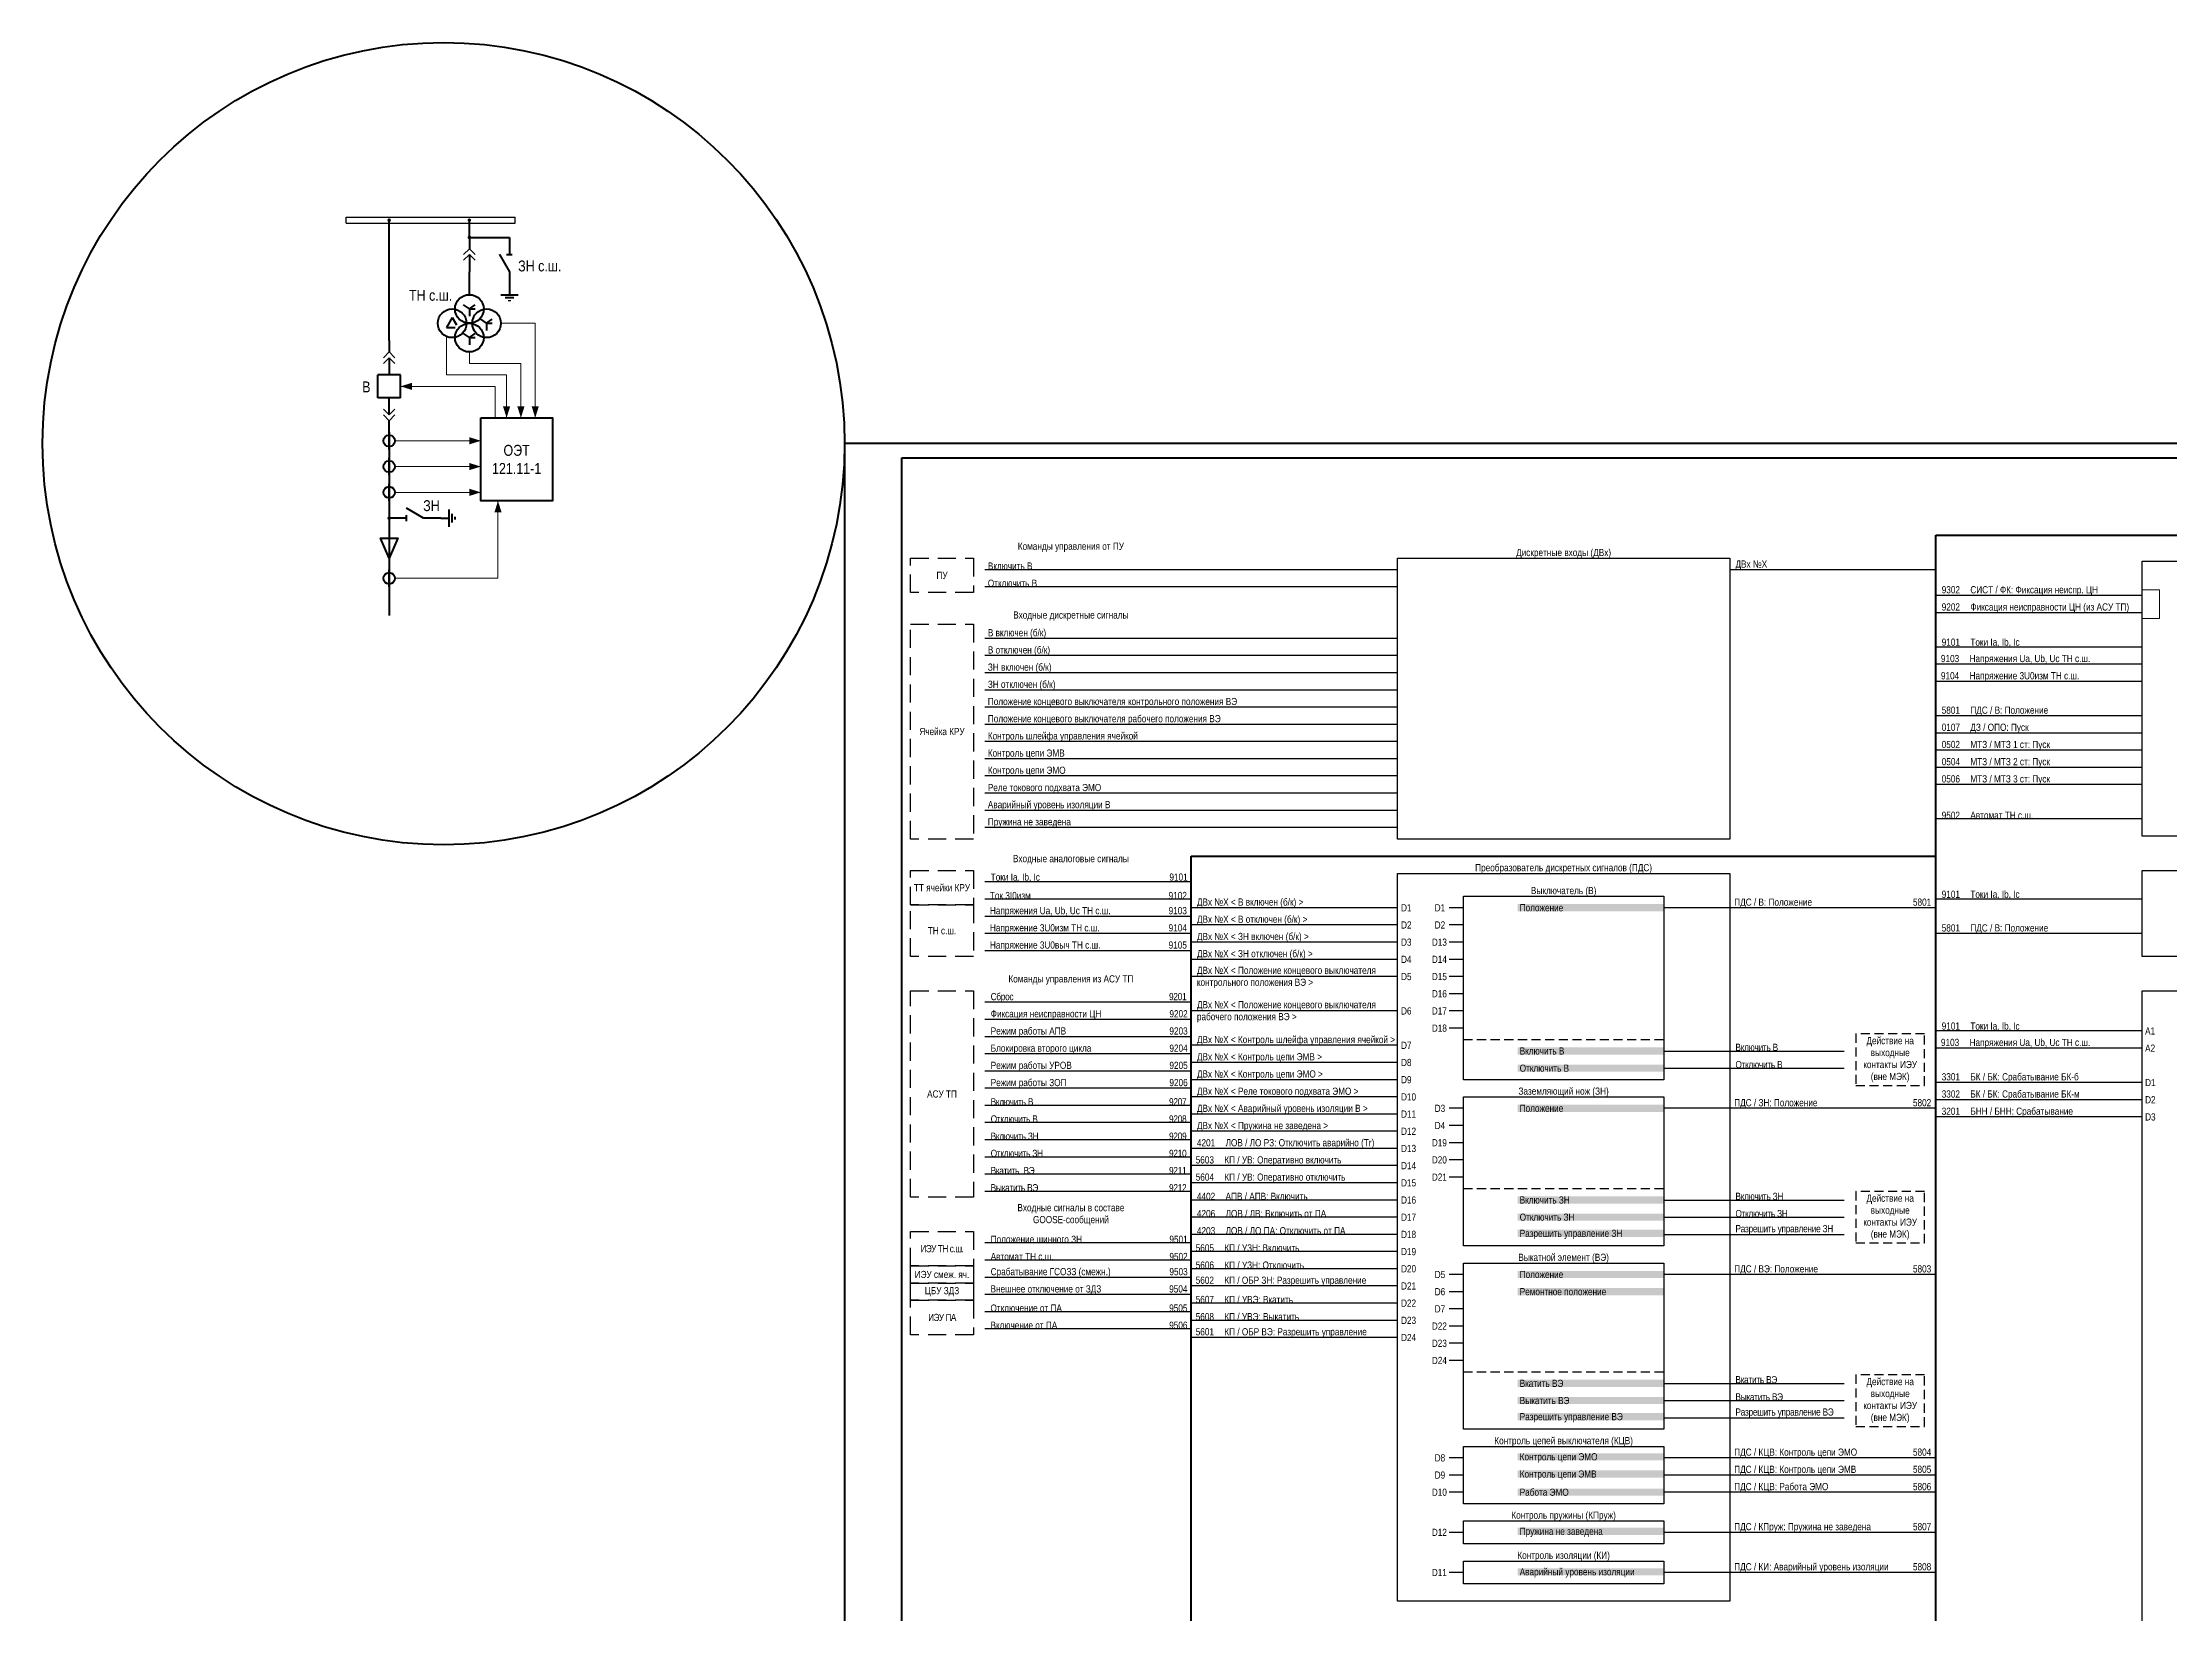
# Model space of a CAD drawing. Header units: millimetres. Extents: x 2179 to 12176, y -20554 to -12004.
# Drawn here: x 3403 to 4146, y -12552 to -12004 of the extents above; entities that cross this region are included whole.
import ezdxf
from ezdxf.enums import TextEntityAlignment as Align

# ---------------------------------------------------------------- set-up
doc = ezdxf.new("R2010")
doc.units = ezdxf.units.MM
doc.linetypes.add('HIDDEN2', pattern=[4.7625, 3.175, -1.5875])
doc.linetypes.add('штриховая2', pattern=[9.525, 6.35, -3.175])
for name, color, linetype, lineweight in [('GOOSE', 224, 'Continuous', 30), ('MMS', 190, 'Continuous', 30), ('Внутренняя шина', 4, 'Continuous', 70), ('Вход-Аналоги', 5, 'Continuous', 30), ('Линии связи', 75, 'Continuous', 30), ('Основная', 7, 'Continuous', 30), ('Основная сплошная', 7, 'Continuous', 30), ('Отключение_включение', 1, 'Continuous', 30), ('Сигналы внутр.', 13, 'Continuous', 30), ('Толстая', 7, 'Continuous', 53), ('Тонкая', 7, 'Continuous', 13), ('Цепи внешние', 134, 'Continuous', 30)]:
    doc.layers.add(name, color=color, linetype=linetype, lineweight=lineweight)
doc.layers.add('Рамка внешняя', color=8, linetype='Continuous', lineweight=40, plot=False)
doc.styles.add('2.5_Gost_RD', font='ARIALN.TTF', dxfattribs={"height": 2.5})
doc.styles.add('Narrow', font='ARIALN.TTF')
doc.styles.add('Вывод', font='tahoma.ttf', dxfattribs={"height": 2.5})
doc.styles.add('Компонент', font='ARIALN.TTF', dxfattribs={"height": 3.5})
doc.styles.add('Табл дан', font='ARIALN.TTF')

# ---------------------------------------------------------------- blocks, each defined once
blk = doc.blocks.new('*U15')
blk.add_lwpolyline([(0, 0), (1189, 0), (1189, 841), (0, 841)], close=True)
at = {"lineweight": 50}
blk.add_lwpolyline([(20, 836), (1184, 836), (1184, 5), (20, 5)], close=True, dxfattribs=at)
at = {"style": '2.5_Gost_RD', "flags": 8}
blk.add_attdef('ФОРМАТ', text='', height=2.5, dxfattribs=at).set_placement((1134, 4), align=Align.TOP_LEFT)
blk = doc.blocks.new('*U165')
at = {"layer": 'Основная', "ltscale": 0.25}
for p, q in [((2, 2), (0, 0)), ((0, 0), (2, -2))]:
    blk.add_line(p, q, dxfattribs=at)
blk = doc.blocks.new('*U68')
at = {"color": 0}
for p, q in [((0, 6), (0, 2)), ((0, 0), (0, -6))]:
    blk.add_line(p, q, dxfattribs=at)
at = {"color": 0, "ltscale": 0.25, "xscale": -1, "rotation": 90}
for p in [(0, 2), (0, 0)]:
    blk.add_blockref('*U165', p, dxfattribs=at)
at = {"layer": 'Основная'}
for tag, height, style, p in [('ОУ2', 3.5, 'Компонент', (-5, 6)), ('В2', 2.5, 'Вывод', (3, 6)), ('ОУ1', 3.5, 'Компонент', (-5, -6)), ('В1', 2.5, 'Вывод', (3, -6))]:
    blk.add_attdef(tag, text='', height=height, dxfattribs=dict(at, style=style)).set_placement(p, align=Align.MIDDLE_CENTER)
blk = doc.blocks.new('*U66')
at = {"color": 0}
for p, q in [((0, 0), (-8, 0)), ((-8, -8), (-8, 0)), ((0, -8), (0, 0)), ((0, -8), (-8, -8))]:
    blk.add_line(p, q, dxfattribs=at)
at = {"layer": 'Основная', "style": 'Компонент'}
blk.add_attdef('ОУ', text='', height=3.5, dxfattribs=at).set_placement((-15, -3), align=Align.MIDDLE_CENTER)
blk = doc.blocks.new('*U67')
at = {"color": 0}
for p, q in [((0, 0), (0, 6)), ((0, -6), (0, -2))]:
    blk.add_line(p, q, dxfattribs=at)
at = {"color": 0, "ltscale": 0.25, "rotation": 89.99999999999999}
for p in [(0, 0), (0, -2)]:
    blk.add_blockref('*U165', p, dxfattribs=at)
at = {"layer": 'Основная'}
for tag, height, style, p in [('ОУ1', 3.5, 'Компонент', (-5, 6)), ('В1', 2.5, 'Вывод', (3, 6)), ('ОУ2', 3.5, 'Компонент', (-5, -6)), ('В2', 2.5, 'Вывод', (3, -6))]:
    blk.add_attdef(tag, text='', height=height, dxfattribs=dict(at, style=style)).set_placement(p, align=Align.MIDDLE_CENTER)
blk = doc.blocks.new('*U77')
at = {"color": 0}
for p, q in [((-3, 0), (0, 0)), ((0, -3), (0, 3)), ((1, -1.5), (1, 1.5)), ((2, -0.5), (2, 0.5))]:
    blk.add_line(p, q, dxfattribs=at)
blk = doc.blocks.new('*U60')
at = {"color": 0}
blk.add_line((0, 0), (6, 3.43), dxfattribs=at)
blk = doc.blocks.new('*U52')
at = {"color": 0}
blk.add_line((0, -1), (0, 1), dxfattribs=at)
blk = doc.blocks.new('*U76')
at = {"color": 0}
for p, q in [((-3, 0), (-9, 0)), ((9, 0), (3, 0))]:
    blk.add_line(p, q, dxfattribs=at)
at = {"color": 0, "ltscale": 0.25, "xscale": -1}
for name, p in [('*U60', (3, 0)), ('*U52', (-3, 0))]:
    blk.add_blockref(name, p, dxfattribs=at)
at = {"layer": 'Основная'}
for tag, height, style, p in [('ОУ', 3.5, 'Компонент', (0, 12)), ('В1', 2.5, 'Вывод', (-7, -2)), ('В2', 2.5, 'Вывод', (7, -2))]:
    blk.add_attdef(tag, text='', height=height, dxfattribs=dict(at, style=style)).set_placement(p, align=Align.MIDDLE_CENTER)
blk = doc.blocks.new('*U69')
at = {"ltscale": 0.25}
blk.add_circle((0, 0), 2, dxfattribs=at)
at = {"layer": 'Основная', "color": 0, "lineweight": -2}
blk.add_line((0, -3), (0, 3), dxfattribs=at)
at = {"layer": 'Основная', "style": 'Компонент'}
blk.add_attdef('ОУ', text='', height=3.5, dxfattribs=at).set_placement((-6, 0), align=Align.MIDDLE_CENTER)
blk = doc.blocks.new('*U135')
at = {"ltscale": 0.25}
blk.add_circle((0, 0), 2, dxfattribs=at)
at = {"layer": 'Основная', "color": 0, "lineweight": -2}
blk.add_line((0, -3), (0, 3), dxfattribs=at)
at = {"layer": 'Основная', "style": 'Компонент'}
blk.add_attdef('ОУ', text='', height=3.5, dxfattribs=at).set_placement((-6, 0), align=Align.MIDDLE_CENTER)
blk = doc.blocks.new('*U141')
at = {"color": 0, "lineweight": -2}
for p, q in [((0, 0), (59, 0)), ((0, -2), (0, 0)), ((59, -2), (59, 0)), ((0, -2), (59, -2))]:
    blk.add_line(p, q, dxfattribs=at)
at = {"layer": 'Основная', "style": 'Компонент'}
blk.add_attdef('ОШ', text='', height=3.5, dxfattribs=at).set_placement((6, 4), align=Align.MIDDLE_CENTER)
blk = doc.blocks.new('*U137')
at = {"color": 0, "ltscale": 0.35}
for p, q in [((0, 2), (-2, -1.5)), ((0, 2), (1.5, -0.5)), ((-2, -1.5), (1, -1.5))]:
    blk.add_line(p, q, dxfattribs=at)
blk.add_circle((0, 0), 5, dxfattribs=at)
at = {"ltscale": 0.35, "style": 'Компонент'}
blk.add_attdef('ОУ', text='', height=3.5, dxfattribs=at).set_placement((-3, 10), align=Align.MIDDLE_CENTER)
blk = doc.blocks.new('*U138')
at = {"color": 0, "ltscale": 0.35}
for q in [(-2, 1.5), (2, 1.5), (2, 0), (0, -2.5)]:
    blk.add_line((0, 0), q, dxfattribs=at)
blk.add_circle((0, 0), 5, dxfattribs=at)
at = {"ltscale": 0.35, "style": 'Компонент'}
blk.add_attdef('ОУ', text='', height=3.5, dxfattribs=at).set_placement((0, 8), align=Align.MIDDLE_CENTER)
blk = doc.blocks.new('*U74')
at = {"color": 0}
for p, q in [((0, 3), (0, 9)), ((0, -9), (0, -3))]:
    blk.add_line(p, q, dxfattribs=at)
at = {"color": 0, "ltscale": 0.25, "rotation": 89.99999999999999}
for name, p in [('*U60', (0, -3)), ('*U52', (0, 3))]:
    blk.add_blockref(name, p, dxfattribs=at)
at = {"layer": 'Основная'}
for tag, height, style, p in [('В1', 2.5, 'Вывод', (2, 7)), ('ОУ', 3.5, 'Компонент', (-12, 0)), ('В2', 2.5, 'Вывод', (2, -7))]:
    blk.add_attdef(tag, text='', height=height, dxfattribs=dict(at, style=style)).set_placement(p, align=Align.MIDDLE_CENTER)
blk = doc.blocks.new('*U73')
at = {"color": 0}
for p, q in [((-3, 0), (3, 0)), ((0, 3), (0, 0)), ((-1.5, -1), (1.5, -1)), ((-0.5, -2), (0.5, -2))]:
    blk.add_line(p, q, dxfattribs=at)

msp = doc.modelspace()

# ---------------------------------------------------------------- linework, layer by layer
at = {"layer": 'Внутренняя шина'}
for points in [[(4064, -12176), (4778, -12176)], [(4064, -12947), (4064, -12176)], [(3804, -12850), (3804, -12288)], [(3804, -12288), (4064, -12288)]]:
    msp.add_lwpolyline(points, dxfattribs=at)
at = {"layer": 'Линии связи', "ltscale": 0.5}
for points in [[(3876, -12188), (3732, -12188)], [(4064, -12188), (3992, -12188)], [(3876, -12194), (3732, -12194)], [(3876, -12212), (3732, -12212)], [(3876, -12218), (3732, -12218)], [(4136, -12215), (4064, -12215)], [(3876, -12224), (3732, -12224)], [(3876, -12230), (3732, -12230)], [(3876, -12236), (3732, -12236)], [(3876, -12242), (3732, -12242)], [(4136, -12239), (4064, -12239)], [(3876, -12248), (3732, -12248)], [(4136, -12245), (4064, -12245)], [(4136, -12251), (4064, -12251)], [(3876, -12254), (3732, -12254)], [(4136, -12257), (4064, -12257)], [(3876, -12260), (3732, -12260)], [(3876, -12266), (3732, -12266)], [(4136, -12263), (4064, -12263)], [(3876, -12272), (3732, -12272)], [(3876, -12278), (3732, -12278)], [(4136, -12275), (4064, -12275)], [(3804, -12297), (3732, -12297)], [(3876, -12306), (3804, -12306)], [(3876, -12312), (3804, -12312)], [(3876, -12318), (3804, -12318)], [(3876, -12324), (3804, -12324)], [(3876, -12330), (3804, -12330)], [(3804, -12339), (3732, -12339)], [(3876, -12342), (3804, -12342)], [(3876, -12354), (3804, -12354)], [(4136, -12349), (4064, -12349)], [(3876, -12360), (3804, -12360)], [(3876, -12366), (3804, -12366)], [(3876, -12372), (3804, -12372)], [(3876, -12378), (3804, -12378)], [(3876, -12384), (3804, -12384)], [(3876, -12390), (3804, -12390)], [(3876, -12396), (3804, -12396)], [(3876, -12402), (3804, -12402)], [(3876, -12408), (3804, -12408)], [(3876, -12414), (3804, -12414)], [(3876, -12420), (3804, -12420)], [(3804, -12423), (3732, -12423)], [(3804, -12429), (3732, -12429)], [(3876, -12426), (3804, -12426)], [(3876, -12432), (3804, -12432)], [(3876, -12438), (3804, -12438)], [(3876, -12444), (3804, -12444)], [(3876, -12450), (3804, -12450)], [(3876, -12456), (3804, -12456)]]:
    msp.add_lwpolyline(points, dxfattribs=at)
at = {"layer": 'Линии связи'}
for points in [[(4136, -12197), (4064, -12197)], [(4136, -12203), (4064, -12203)], [(4136, -12221), (4064, -12221)], [(4136, -12227), (4064, -12227)], [(3804, -12303), (3732, -12303)], [(4136, -12303), (4064, -12303)], [(3804, -12309), (3732, -12309)], [(4064, -12306), (3969, -12306)], [(3804, -12315), (3732, -12315)], [(4136, -12315), (4064, -12315)], [(3804, -12321), (3732, -12321)], [(3804, -12345), (3732, -12345)], [(3804, -12351), (3732, -12351)], [(4136, -12355), (4064, -12355)], [(3804, -12357), (3732, -12357)], [(3969, -12356), (4032, -12356)], [(3969, -12362), (4032, -12362)], [(3804, -12363), (3732, -12363)], [(3804, -12369), (3732, -12369)], [(4136, -12367), (4064, -12367)], [(3804, -12375), (3732, -12375)], [(4064, -12376), (3969, -12376)], [(4136, -12373), (4064, -12373)], [(3804, -12381), (3732, -12381)], [(4136, -12379), (4064, -12379)], [(3804, -12387), (3732, -12387)], [(3804, -12393), (3732, -12393)], [(3804, -12399), (3732, -12399)], [(3804, -12405), (3732, -12405)], [(3969, -12408), (4032, -12408)], [(3969, -12414), (4032, -12414)], [(3969, -12420), (4032, -12420)], [(3804, -12435), (3732, -12435)], [(4064, -12434), (3969, -12434)], [(3804, -12441), (3732, -12441)], [(3804, -12447), (3732, -12447)], [(3804, -12453), (3732, -12453)], [(3969, -12472), (4032, -12472)], [(3969, -12478), (4032, -12478)], [(3969, -12484), (4032, -12484)], [(4064, -12498), (3969, -12498)], [(4064, -12504), (3969, -12504)], [(4064, -12510), (3969, -12510)], [(4064, -12524), (3969, -12524)], [(4064, -12538), (3969, -12538)]]:
    msp.add_lwpolyline(points, dxfattribs=at)
at = {"layer": 'Основная', "linetype": 'HIDDEN2'}
for p, q in [((3899, -12352), (3969, -12352)), ((3899, -12404), (3969, -12404)), ((3899, -12468), (3969, -12468))]:
    msp.add_line(p, q, dxfattribs=at)
at = {"layer": 'Основная', "ltscale": 0.25, "const_width": 0.6}
for points in [[(3523.7, -12066, 1), (3524.3, -12066, 1)], [(3551.7, -12066, 1), (3552.3, -12066, 1)], [(3552.3, -12071.99, 1), (3551.7, -12071.99, 1)], [(3551.7, -12072, 1), (3552.3, -12072, 1)]]:
    msp.add_lwpolyline(points, format="xyb", close=True, dxfattribs=at)
at = {"layer": 'Основная'}
for points in [[(3876, -12184), (3992, -12184), (3992, -12282), (3876, -12282)], [(4136, -12185), (4252, -12185), (4252, -12281), (4136, -12281)], [(3876, -12294), (3992, -12294), (3992, -12548), (3876, -12548)], [(4136, -12293), (4252, -12293), (4252, -12323), (4136, -12323)], [(3899, -12302), (3969, -12302), (3969, -12366), (3899, -12366)], [(4136, -12335), (4252, -12335), (4252, -12625), (4136, -12625)], [(3899, -12372), (3969, -12372), (3969, -12424), (3899, -12424)], [(3899, -12430), (3969, -12430), (3969, -12488), (3899, -12488)], [(3899, -12494), (3969, -12494), (3969, -12514), (3899, -12514)], [(3899, -12520), (3969, -12520), (3969, -12528), (3899, -12528)], [(3899, -12534), (3969, -12534), (3969, -12542), (3899, -12542)]]:
    msp.add_lwpolyline(points, close=True, dxfattribs=at)
for points in [[(3899, -12306), (3894, -12306)], [(3899, -12312), (3894, -12312)], [(3899, -12318), (3894, -12318)], [(3899, -12324), (3894, -12324)], [(3899, -12330), (3894, -12330)], [(3899, -12336), (3894, -12336)], [(3899, -12342), (3894, -12342)], [(3899, -12348), (3894, -12348)], [(3899, -12376), (3894, -12376)], [(3899, -12382), (3894, -12382)], [(3899, -12388), (3894, -12388)], [(3899, -12394), (3894, -12394)], [(3899, -12400), (3894, -12400)], [(3899, -12434), (3894, -12434)], [(3899, -12440), (3894, -12440)], [(3899, -12446), (3894, -12446)], [(3899, -12452), (3894, -12452)], [(3899, -12458), (3894, -12458)], [(3899, -12464), (3894, -12464)], [(3899, -12498), (3894, -12498)], [(3899, -12504), (3894, -12504)], [(3899, -12510), (3894, -12510)], [(3899, -12524), (3894, -12524)], [(3899, -12538), (3894, -12538)]]:
    msp.add_lwpolyline(points, dxfattribs=at)
at = {"layer": 'Основная', "linetype": 'HIDDEN2'}
for points in [[(4036, -12368), (4060, -12368), (4060, -12350), (4036, -12350)], [(4036, -12423), (4060, -12423), (4060, -12405), (4036, -12405)], [(4036, -12487), (4060, -12487), (4060, -12469), (4036, -12469)]]:
    msp.add_lwpolyline(points, close=True, dxfattribs=at)
at = {"layer": 'Основная сплошная', "linetype": 'штриховая2'}
for points in [[(3728, -12196), (3706, -12196), (3706, -12184), (3728, -12184)], [(3728, -12282), (3706, -12282), (3706, -12207), (3728, -12207)], [(3728, -12305), (3706, -12305), (3706, -12293), (3728, -12293)], [(3728, -12323), (3706, -12323), (3706, -12305), (3728, -12305)], [(3728, -12407), (3706, -12407), (3706, -12335), (3728, -12335)], [(3728, -12431), (3706, -12431), (3706, -12419), (3728, -12419)], [(3728, -12437), (3706, -12437), (3706, -12431), (3728, -12431)], [(3728, -12443), (3706, -12443), (3706, -12437), (3728, -12437)], [(3728, -12455), (3706, -12455), (3706, -12443), (3728, -12443)]]:
    msp.add_lwpolyline(points, close=True, dxfattribs=at)
at = {"layer": 'Отключение_включение', "color": 0, "lineweight": 50}
for p, q in [((3552, -12072), (3566, -12072)), ((3566, -12072), (3566, -12078)), ((3562.57, -12078), (3566, -12084)), ((3565, -12078), (3567, -12078)), ((3566, -12084), (3566, -12092)), ((3563, -12092), (3569, -12092)), ((3564.5, -12093), (3567.5, -12093))]:
    msp.add_line(p, q, dxfattribs=at)
at = {"layer": 'Рамка внешняя'}
msp.add_circle((3543, -12144), 140, dxfattribs=at)
at = {"layer": 'Толстая'}
for points in [[(3524, -12108), (3524, -12066)], [(3552, -12069), (3552, -12066)], [(3552, -12072), (3552, -12066)], [(3552, -12069.01), (3552, -12066.01)], [(3552, -12092), (3552, -12084)], [(3524, -12140), (3524, -12204)], [(3524, -12184), (3521, -12177), (3527, -12177), (3524, -12184)]]:
    msp.add_lwpolyline(points, dxfattribs=at)
msp.add_lwpolyline([(3556, -12135), (3581, -12135), (3581, -12164), (3556, -12164)], close=True, dxfattribs=at)
at = {"layer": 'Толстая', "ltscale": 0.25, "const_width": 0.6}
msp.add_lwpolyline([(3523.7, -12170, 1), (3524.3, -12170, 1)], format="xyb", close=True, dxfattribs=at)
at = {"layer": 'Тонкая'}
for p, q in [((3575, -12102), (3563, -12102)), ((3575, -12135), (3575, -12102)), ((3544, -12106.58), (3544, -12120)), ((3552, -12112), (3552, -12116)), ((3570, -12116), (3552, -12116)), ((3570, -12135), (3570, -12116)), ((3561, -12124), (3528, -12124)), ((3565, -12120), (3544, -12120)), ((3561, -12124), (3561, -12135)), ((3565, -12135), (3565, -12120)), ((3526, -12143), (3556, -12143)), ((3526, -12152), (3556, -12152)), ((3526, -12161), (3556, -12161)), ((3562, -12164), (3562, -12191)), ((3526, -12191), (3562, -12191))]:
    msp.add_line(p, q, dxfattribs=at)
for points in [[(3528, -12124, 0, 2.5, 0), (3532, -12124, 0, 0, 0)], [(3565, -12135, 0, 2.5, 0), (3565, -12131, 0, 0, 0)], [(3570, -12135, 0, 2.5, 0), (3570, -12131, 0, 0, 0)], [(3575, -12135, 0, 2.5, 0), (3575, -12131, 0, 0, 0)], [(3556, -12143, 0, 2.5, 0), (3552, -12143, 0, 0, 0)], [(3556, -12152, 0, 2.5, 0), (3552, -12152, 0, 0, 0)], [(3556, -12161, 0, 2.5, 0), (3552, -12161, 0, 0, 0)], [(3562, -12164, 0, 2.5, 0), (3562, -12168, 0, 0, 0)]]:
    msp.add_lwpolyline(points, format="xyseb", dxfattribs=at)
msp.add_lwpolyline([(4136, -12195), (4142, -12195), (4142, -12205), (4136, -12205)], close=True, dxfattribs=at)

# ---------------------------------------------------------------- block references
at = {"layer": 'Основная', "ltscale": 0.25}
msp.add_blockref('*U141', (3509, -12064.99), dxfattribs=at)
at = {"layer": 'Основная', "color": 0, "lineweight": 50, "ltscale": 0.35}
for name, p in [('*U74', (3566, -12081)), ('*U73', (3566, -12092))]:
    msp.add_blockref(name, p, dxfattribs=at)
at = {"layer": 'Рамка внешняя'}
msp.add_blockref('*U15', (3683, -12985), dxfattribs=at)
at = {"layer": 'Толстая', "ltscale": 0.25}
for name, p in [('*U68', (3552, -12078)), ('*U68', (3524, -12114)), ('*U66', (3528, -12120)), ('*U67', (3524, -12134)), ('*U69', (3524, -12143)), ('*U69', (3524, -12152)), ('*U135', (3524, -12161)), ('*U76', (3533, -12170)), ('*U77', (3545, -12170)), ('*U69', (3524, -12191))]:
    msp.add_blockref(name, p, dxfattribs=at)
at = {"layer": 'Толстая', "ltscale": 0.35}
for name, p in [('*U138', (3552, -12097)), ('*U137', (3546, -12102)), ('*U138', (3552, -12107)), ('*U138', (3558, -12102))]:
    msp.add_blockref(name, p, dxfattribs=at)

# ---------------------------------------------------------------- texts
at = {"layer": 'GOOSE', "char_height": 2.5, "attachment_point": 7, "style": 'Narrow'}
for s, insert, width in [('9502^IАвтомат ТН с.ш.', (4066, -12275), 58), ('Автомат ТН с.ш.^I^I^I^I   9502^I', (3734, -12429), 70), ('Срабатывание ГСОЗЗ (смежн.)^I^I   9503^I', (3734, -12435), 70), ('Внешнее отключение от ЗДЗ^I^I^I   9504^I', (3733.93, -12441), 70.0735), ('\\pt30,40,50,60,70;Отключение от ПА^I^I^I^I   9505^I', (3733.93, -12447), 70.0735), ('Включение от ПА^I^I^I^I   9506^I', (3733.93, -12453), 70.0735)]:
    msp.add_mtext(s, dxfattribs=dict(at, insert=insert, width=width))
at = {"layer": 'GOOSE', "ltscale": 0.5, "insert": (3734, -12423), "char_height": 2.5, "width": 70, "attachment_point": 7, "style": 'Narrow'}
msp.add_mtext('Положение шинного ЗН^I^I^I   9501^I', dxfattribs=at)
at = {"layer": 'MMS', "char_height": 2.5, "attachment_point": 7, "style": 'Narrow'}
for s, insert, width in [('\\pt10;9302^IСИСТ / ФК: Фиксация неиспр. ЦН', (4066, -12197), 58), ('9202^IФиксация неисправности ЦН (из АСУ ТП)', (4066, -12203), 70), ('{\\T0.95;Сброс^I^I^I^I^I^I   9201^I}', (3734, -12339), 70), ('Фиксация неисправности ЦН^I^I^I   9202^I', (3734, -12345), 70), ('Режим работы АПВ^I^I^I^I   9203^I', (3734, -12351), 70), ('Блокировка второго цикла^I^I^I   9204^I', (3734, -12357), 70), ('Режим работы УРОВ^I^I^I^I   9205^I', (3734, -12363), 70), ('Режим работы ЗОП^I^I^I^I   9206^I', (3734, -12369), 70), ('{\\T0.95;Включить В^I^I^I^I^I   9207^I}', (3734, -12375), 70), ('{\\T0.95;Отключить В^I^I^I^I^I   9208^I}', (3734, -12381), 70), ('{\\T0.95;Включить ЗН^I^I^I^I^I   9209}', (3734, -12387), 70), ('{\\T0.95;Отключить ЗН^I^I^I^I^I   9210^I}', (3734, -12393), 70), ('{\\T0.95;Вкатить  ВЭ^I^I^I^I^I   9211^I}', (3734, -12399), 70), ('{\\T0.95;Выкатить ВЭ^I^I^I^I^I   9212^I}', (3734, -12405), 70)]:
    msp.add_mtext(s, dxfattribs=dict(at, insert=insert, width=width))
at = {"layer": 'Вход-Аналоги', "char_height": 2.5, "attachment_point": 7, "style": 'Narrow'}
for s, insert, width in [('9101^IТоки Ia, Ib, Ic', (4066, -12215), 48), ('9103^IНапряжения Ua, Ub, Uc ТН с.ш.', (4065.73, -12221), 53.2651), ('9104^IНапряжение 3U0изм ТН с.ш.', (4065.73, -12227), 53.2651), ('Токи Ia, Ib, Ic^I^I^I^I^I   9101^I', (3734, -12297), 70), ('Ток 3I0изм^I^I^I^I^I   9102^I', (3733.73, -12303), 70.2651), ('9101^IТоки Ia, Ib, Ic', (4066, -12303), 48), ('Напряжения Ua, Ub, Uc ТН с.ш.^I^I   9103^I', (3733.73, -12309), 70.2651), ('Напряжение 3U0изм ТН с.ш.^I^I^I   9104^I', (3733.73, -12315), 70.2651), ('Напряжение 3U0выч ТН с.ш.^I^I^I   9105^I', (3733.73, -12321), 70.2651), ('9101^IТоки Ia, Ib, Ic', (4066, -12349), 48), ('9103^IНапряжения Ua, Ub, Uc ТН с.ш.', (4065.73, -12355), 53.2651)]:
    msp.add_mtext(s, dxfattribs=dict(at, insert=insert, width=width))
at = {"layer": 'Основная', "style": 'Табл дан'}
for s, p in [('D1', (3877.25, -12306)), ('D1', (3889, -12306)), ('D2', (3877.25, -12312)), ('D3', (3877.25, -12318)), ('D13', (3888, -12318)), ('D2', (3889, -12312)), ('D4', (3877.25, -12324)), ('D14', (3888, -12324)), ('D5', (3877.25, -12330)), ('D15', (3888, -12330)), ('D16', (3888, -12336)), ('D6', (3877.25, -12342)), ('D17', (3888, -12342)), ('D18', (3888, -12348)), ('A1', (4137, -12349)), ('D7', (3877.25, -12354)), ('A2', (4137, -12355)), ('D8', (3877.25, -12360)), ('D9', (3877.25, -12366)), ('D1', (4137, -12367)), ('D10', (3877.25, -12372)), ('D11', (3877.25, -12378)), ('D3', (3889, -12376)), ('D2', (4137, -12373)), ('D12', (3877.25, -12384)), ('D4', (3889, -12382)), ('D3', (4137, -12379)), ('D13', (3877.25, -12390)), ('D19', (3888, -12388)), ('D14', (3877.25, -12396)), ('D20', (3888, -12394)), ('D21', (3888, -12400)), ('D15', (3877.25, -12402)), ('D16', (3877.25, -12408)), ('D17', (3877.25, -12414)), ('D18', (3877.25, -12420)), ('D19', (3877.25, -12426)), ('D20', (3877.25, -12432)), ('D21', (3877.25, -12438)), ('D5', (3889, -12434)), ('D22', (3877.25, -12444)), ('D6', (3889, -12440)), ('D23', (3877.25, -12450)), ('D22', (3888, -12452)), ('D7', (3889, -12446)), ('D24', (3877.25, -12456)), ('D23', (3888, -12458)), ('D24', (3888, -12464)), ('D8', (3889, -12498)), ('D9', (3889, -12504)), ('D10', (3888, -12510)), ('D12', (3888, -12524)), ('D11', (3888, -12538))]:
    msp.add_text(s, height=2.5, dxfattribs=at).set_placement(p, align=Align.MIDDLE_LEFT)
at = {"layer": 'Основная', "color": 0, "lineweight": 50, "char_height": 3.8, "width": 18, "attachment_point": 5, "style": 'Narrow'}
for s, insert in [('ЗН с.ш.', (3576.57, -12082)), ('\\pi-11.4,l11.4,t11.4;ТН с.ш.', (3538.48, -12092.25)), ('\\pi-11.4,l11.4,t11.4;ЗН', (3538.77, -12165.67))]:
    msp.add_mtext(s, dxfattribs=dict(at, insert=insert))
at = {"layer": 'Основная', "style": 'Narrow'}
for s, insert, char_height, width, attachment_point in [('\\pi-11.4,l11.4,t11.4;В', (3516.03, -12124.19), 3.8, 53.3807, 5), ('\\pt11.4;ОЭТ 121.11-1', (3568.5, -12149.5), 3.8, 25, 5), ('\\pt55;Команды управления от ПУ', (3762, -12181.81), 2.5, 60, 8), ('Дискретные входы (ДВх)', (3934, -12184), 2.5, 116, 8), ('\\pt55;Входные дискретные сигналы', (3762, -12205.81), 2.5, 60, 8), ('\\pt55;Входные аналоговые сигналы', (3762, -12290.81), 2.5, 60, 8), ('Преобразователь дискретных сигналов (ПДС)', (3934, -12294), 2.5, 116, 8), ('Выключатель (В)', (3934, -12302), 2.5, 70, 8), ('\\pt55;Команды управления из АСУ ТП', (3762, -12332.81), 2.5, 60, 8), ('Действие на выходные контакты ИЭУ (вне МЭК)', (4048, -12359), 2.5, 24, 5), ('Заземляющий нож (ЗН)', (3934, -12372), 2.5, 70, 8), ('Действие на выходные контакты ИЭУ (вне МЭК)', (4048, -12414), 2.5, 24, 5), ('\\pt55;Входные сигналы в составе GOOSE-сообщений', (3762, -12416.81), 2.5, 60, 8), ('Выкатной элемент (ВЭ)', (3934, -12430), 2.5, 70, 8), ('Действие на выходные контакты ИЭУ (вне МЭК)', (4048, -12478), 2.5, 24, 5), ('Контроль цепей выключателя (КЦВ)', (3934, -12494), 2.5, 70, 8), ('Контроль пружины (КПруж)', (3934, -12520), 2.5, 70, 8), ('Контроль изоляции (КИ)', (3934, -12534), 2.5, 70, 8)]:
    msp.add_mtext(s, dxfattribs=dict(at, insert=insert, char_height=char_height, width=width, attachment_point=attachment_point))
at = {"layer": 'Основная', "char_height": 2.5, "width": 51, "attachment_point": 4, "style": 'Narrow', "bg_fill": 1, "box_fill_scale": 1, "bg_fill_color": 9, "bg_fill_transparency": 0}
for s, insert in [('\\pl0.67568;Положение', (3918, -12306)), ('\\pl0.67568;Включить В', (3918, -12356)), ('\\pl0.67568;Отключить В', (3918, -12362)), ('\\pl0.67568;Положение', (3918, -12376)), ('\\pl0.67568;Включить ЗН', (3918, -12408)), ('\\pl0.67568;Отключить ЗН', (3918, -12414)), ('\\pl0.67568;Разрешить управление ЗН', (3918, -12420)), ('\\pl0.67568;Положение', (3918, -12434)), ('\\pl0.67568;Ремонтное положение', (3918, -12440)), ('\\pl0.67568;Вкатить ВЭ', (3918, -12472)), ('\\pl0.67568;Выкатить ВЭ', (3918, -12478)), ('\\pl0.67568;Разрешить управление ВЭ', (3918, -12484)), ('\\pl0.67568;Контроль цепи ЭМО', (3918, -12498)), ('\\pl0.67568;Контроль цепи ЭМВ', (3918, -12504)), ('\\pl0.67568;Работа ЭМО', (3918, -12510)), ('\\pl0.67568;Пружина не заведена', (3918, -12524)), ('\\pl0.67568;Аварийный уровень изоляции', (3918, -12538.15))]:
    msp.add_mtext(s, dxfattribs=dict(at, insert=insert))
at = {"layer": 'Основная сплошная', "char_height": 2.5, "width": 22, "attachment_point": 5, "style": 'Narrow'}
for s, insert in [('\\pt55;ПУ', (3717, -12190)), ('\\pt55;Ячейка КРУ', (3717, -12244.5)), ('\\pt55;ТТ ячейки КРУ', (3717, -12299)), ('\\pt55;ТН с.ш.', (3717, -12314)), ('\\pt55;АСУ ТП', (3717, -12371)), ('\\pt55;{\\T0.9;ИЭУ ТН с.ш.}', (3717, -12425)), ('\\pt55;ИЭУ смеж. яч.', (3717, -12434)), ('\\pt55;ЦБУ ЗДЗ', (3717, -12440)), ('\\pt55;{\\T0.9;ИЭУ ПА}', (3717, -12449))]:
    msp.add_mtext(s, dxfattribs=dict(at, insert=insert))
at = {"layer": 'Сигналы внутр.', "char_height": 2.5, "attachment_point": 7}
for s, insert, width, style in [('ДВх №X', (3994, -12188), 58, 'Narrow'), ('5801^IПДС / В: Положение', (4066, -12239), 58, 'Narrow'), ('0107^IДЗ / ОПО: Пуск', (4066, -12245), 58, 'Narrow'), ('0502^IМТЗ / {\\A1;МТЗ 1 ст: Пуск}', (4066, -12251), 58, 'Narrow'), ('0504^IМТЗ / {\\A1;МТЗ 2 ст: Пуск}', (4066, -12257), 58, 'Narrow'), ('0506^IМТЗ / {\\A1;МТЗ 3 ст: Пуск}', (4066, -12263), 58, 'Narrow'), ('ПДС / В: Положение^I^I^I^I   5801', (3993.57, -12306), 70.43, 'Табл дан'), ('5801^IПДС / В: Положение', (4066, -12315), 48, 'Narrow'), ('3301^IБК / БК: Срабатывание БК-б', (4066, -12367), 70, 'Narrow'), ('3302^IБК / БК: Срабатывание БК-м', (4066, -12373), 70, 'Narrow'), ('ПДС / ЗН: Положение^I^I^I^I   5802', (3993.57, -12376), 70.43, 'Табл дан'), ('3201^IБНН / БНН: Срабатывание', (4066, -12379), 48, 'Narrow'), ('5603^IКП / УВ: Оперативно включить', (3805.57, -12396), 70.43, 'Табл дан'), ('5604^IКП / УВ: Оперативно отключить', (3805.57, -12402), 70.43, 'Табл дан'), ('5605^IКП / УЗН: Включить', (3805.57, -12426), 58.43, 'Табл дан'), ('5606^IКП / УЗН: Отключить', (3805.57, -12432), 58.43, 'Табл дан'), ('5602^IКП / ОБР ЗН: Разрешить управление', (3805.57, -12438), 70.43, 'Табл дан'), ('ПДС / ВЭ: Положение^I^I^I^I   5803', (3993.57, -12434), 70.43, 'Табл дан'), ('5607^IКП / УВЭ: Вкатить ', (3805.57, -12444), 58.43, 'Табл дан'), ('5608^IКП / УВЭ: Выкатить ', (3805.57, -12450), 58.43, 'Табл дан'), ('5601^IКП / ОБР ВЭ: Разрешить управление', (3805.57, -12456), 70.43, 'Табл дан'), ('ПДС / КЦВ: Контроль цепи ЭМО^I^I   5804', (3993.57, -12498), 70.43, 'Табл дан'), ('ПДС / КЦВ: Контроль цепи ЭМВ^I^I   5805', (3993.57, -12504), 70.43, 'Табл дан'), ('ПДС / КЦВ: Работа ЭМО^I^I^I   5806', (3993.57, -12510), 70.43, 'Табл дан'), ('ПДС / КПруж: Пружина не заведена^I^I   5807', (3993.57, -12524), 70.43, 'Табл дан'), ('ПДС / КИ: Аварийный уровень изоляции^I   5808', (3993.57, -12538), 70.43, 'Табл дан')]:
    msp.add_mtext(s, dxfattribs=dict(at, insert=insert, width=width, style=style))
at = {"layer": 'Сигналы внутр.', "ltscale": 0.5, "char_height": 2.5, "attachment_point": 7, "style": 'Narrow'}
for s, insert, width in [('ДВх №X < В включен (б/к) >', (3806, -12306), 58), ('ДВх №X < В отключен (б/к) >', (3806, -12312), 58), ('ДВх №X < ЗН включен (б/к) >', (3806, -12318), 58), ('ДВх №X < ЗН отключен (б/к) >', (3806, -12324), 58), ('ДВх №X < Положение концевого выключателя контрольного положения ВЭ >', (3806, -12334), 70), ('ДВх №X < Положение концевого выключателя рабочего положения ВЭ >', (3806, -12346), 70), ('ДВх №X < Контроль шлейфа управления ячейкой >', (3806, -12354), 70), ('ДВх №X < Контроль цепи ЭМВ >', (3806, -12360), 58), ('ДВх №X < Контроль цепи ЭМО >', (3806, -12366), 58), ('ДВх №X < Реле токового подхвата ЭМО >', (3806, -12372), 58), ('\\pt10;ДВх №X < Аварийный уровень изоляции В >', (3806, -12378), 70), ('\\pt10;ДВх №X < Пружина не заведена >', (3806, -12384), 58), ('4201^IЛОВ / ЛО РЗ: Отключить аварийно (Tr)', (3806, -12390), 70), ('4402^IАПВ / АПВ: Включить', (3806, -12408), 58), ('4206^IЛОВ / ЛВ: Включить от ПА', (3806, -12414), 58), ('4203^IЛОВ / ЛО ПА: Отключить от ПА', (3806, -12420), 70)]:
    msp.add_mtext(s, dxfattribs=dict(at, insert=insert, width=width))
at = {"layer": 'Цепи внешние', "char_height": 2.5, "width": 71, "attachment_point": 7}
for s, insert, style in [('Отключить В', (3733, -12194), 'Narrow'), ('Включить В', (3733, -12188), 'Narrow'), ('{\\T0.95;Включить В}', (3994, -12356), 'Табл дан'), ('{\\T0.95;Отключить В}', (3994, -12362), 'Табл дан'), ('{\\T0.95;Включить ЗН}', (3994, -12408), 'Табл дан'), ('{\\T0.95;Отключить ЗН}', (3994, -12414), 'Табл дан'), ('{\\T0.95;Разрешить управление ЗН}', (3994, -12420), 'Табл дан'), ('{\\T0.95;Вкатить ВЭ}', (3994, -12472), 'Табл дан'), ('{\\T0.95;Выкатить ВЭ}', (3994, -12478), 'Табл дан'), ('{\\T0.95;Разрешить управление ВЭ}', (3994, -12484), 'Табл дан')]:
    msp.add_mtext(s, dxfattribs=dict(at, insert=insert, style=style))
at = {"layer": 'Цепи внешние', "ltscale": 0.5, "char_height": 2.5, "attachment_point": 7, "style": 'Narrow'}
for s, insert, width in [('В включен (б/к)', (3733, -12212), 71), ('ЗН включен (б/к)', (3733, -12224), 71), ('В отключен (б/к)', (3733, -12218), 71), ('ЗН отключен (б/к)', (3733, -12230), 71), ('Положение концевого выключателя контрольного положения ВЭ', (3733, -12236), 143), ('Положение концевого выключателя рабочего положения ВЭ', (3733, -12242), 143), ('Контроль шлейфа управления ячейкой', (3733, -12248), 71), ('Контроль цепи ЭМВ', (3733, -12254), 71), ('Контроль цепи ЭМО', (3733, -12260), 71), ('Реле токового подхвата ЭМО', (3733, -12266), 71), ('Аварийный уровень изоляции В', (3733, -12272), 71), ('Пружина не заведена^I', (3733, -12278), 71)]:
    msp.add_mtext(s, dxfattribs=dict(at, insert=insert, width=width))

doc.saveas('drawing.dxf')
